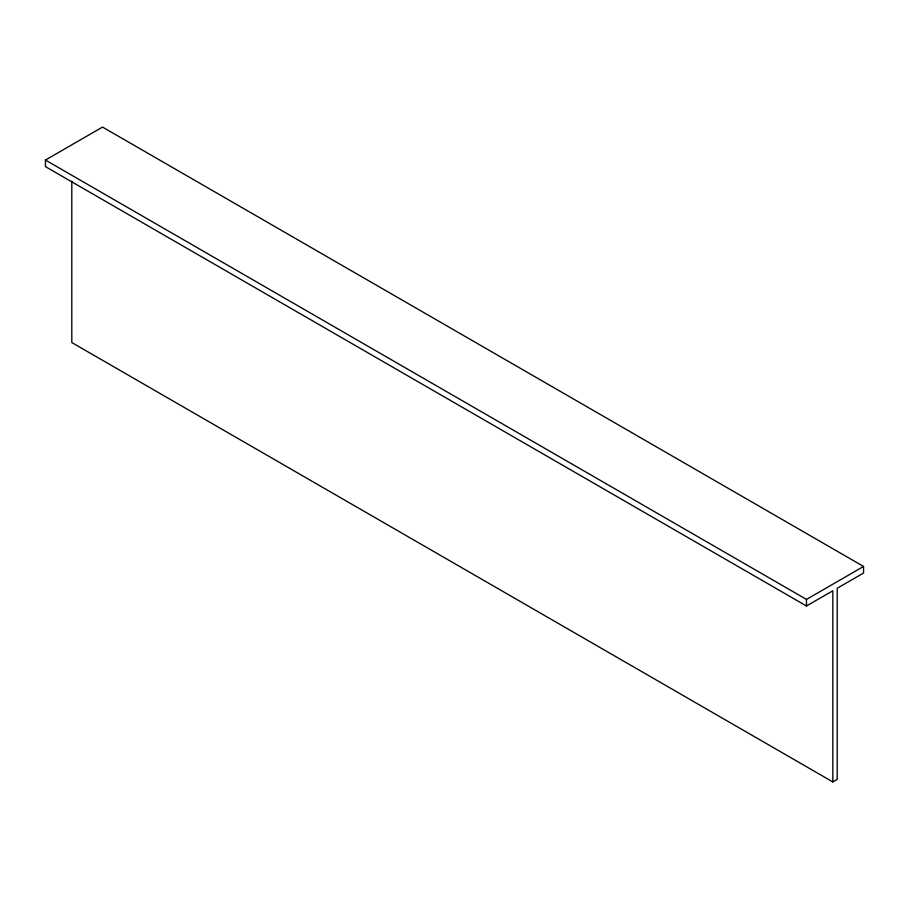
<?xml version="1.0" encoding="UTF-8"?>
<svg xmlns="http://www.w3.org/2000/svg" width="909" height="909" viewBox="0 0 909 909"><rect width="100%" height="100%" fill="white"/><g stroke="black" fill="none" stroke-linecap="round" stroke-linejoin="round"><path stroke-width="1.36" d="M832.826 781.922L832.826 590.782L806.476 605.996L45.45 166.631L45.45 160.041L102.524 127.078L863.55 566.455L863.55 573.045L837.2 588.259L837.2 779.388L832.826 781.922L71.8 342.545L71.8 181.141M45.45 160.041L806.476 599.406L863.55 566.455M806.476 599.406L806.476 605.996"/></g></svg>
